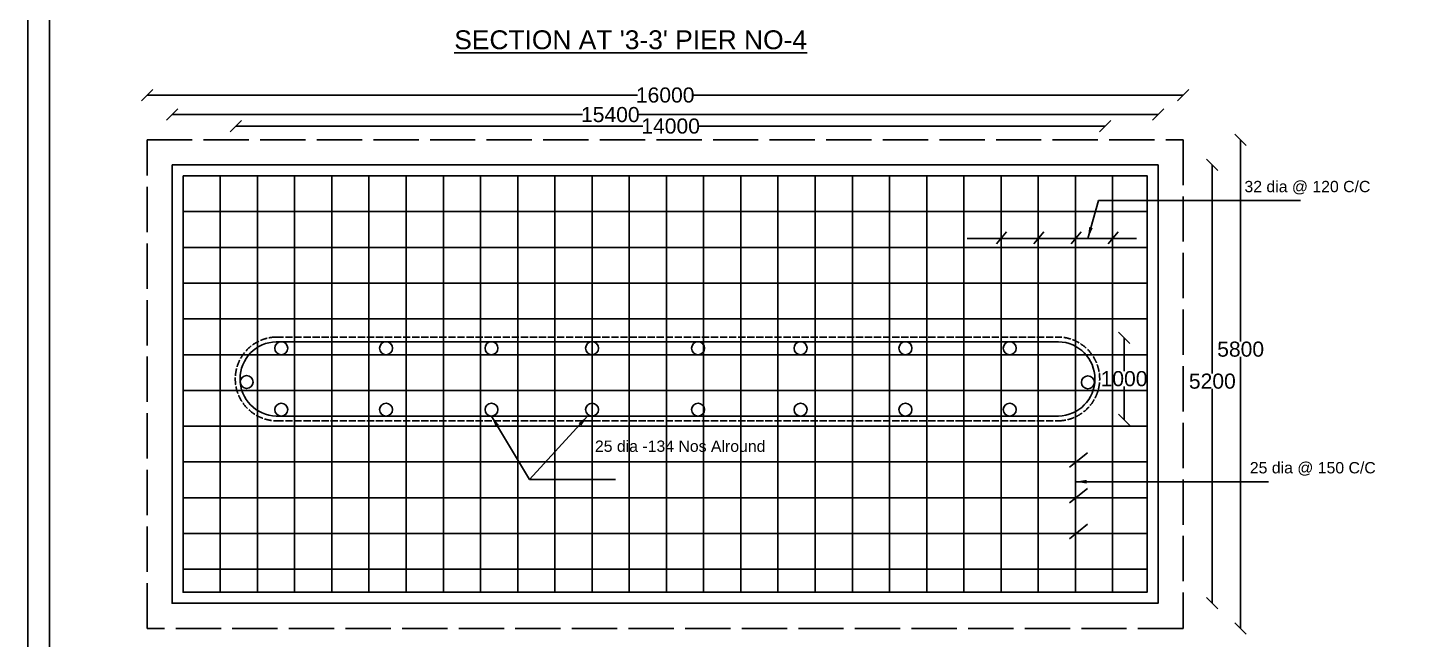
# Model space of a CAD drawing. Header units: millimetres. Extents: x 5124 to 3090300, y 2311 to 46023684.
# Drawn here: x 3033708 to 3052093, y 45999997 to 46008098 of the extents above; entities that cross this region are included whole.
import ezdxf

# ---------------------------------------------------------------- set-up
doc = ezdxf.new("R2010")
doc.units = ezdxf.units.MM
doc.header["$MEASUREMENT"] = 0
doc.linetypes.add('ACAD_ISO02W100', pattern=[15, 12, -3])
doc.layers.add('DIMENSION', color=7, linetype='Continuous')
doc.layers.add('DRAWING', color=7, linetype='Continuous')
doc.styles.get("Standard").update_dxf_attribs({"font": 'arial.ttf'})
doc.dimstyles.get("Standard").update_dxf_attribs({"dimtxt": 200, "dimasz": 150, "dimexe": 0.18, "dimexo": 0.0625, "dimgap": 0.09, "dimtad": 0, "dimtih": 1, "dimtoh": 1, "dimdec": 0, "dimzin": 0, "dimdsep": 46, "dimtxsty": 'Standard', "dimblk": 'OBLIQUE', "dimcen": 0.09, "dimse1": 1, "dimse2": 1, "dimadec": 0, "dimazin": 0, "dimtfac": 1, "dimtdec": 0, "dimtofl": 0, "dimtmove": 0, "dimatfit": 3, "dimfxl": 1, "dimtolj": 1, "dimtzin": 0, "dimarcsym": 1})

# ---------------------------------------------------------------- blocks, each defined once
blk = doc.blocks.new('_Oblique')
at = {"color": 0, "linetype": 'ByBlock', "lineweight": -2}
blk.add_line((-0.5, -0.5), (0.5, 0.5), dxfattribs=at)
blk = doc.blocks.new('*D72')
at = {"layer": 'Defpoints', "color": 0, "transparency": 16777216}
for p in [(3048686, 46006282), (3048686, 46000473), (3049404, 46000473)]:
    blk.add_point(p, dxfattribs=at)
at = {"layer": 'DIMENSION', "color": 0, "lineweight": -2, "transparency": 16777216}
for p, q in [((3049404, 46006282), (3049404, 46003517)), ((3049404, 46000473), (3049404, 46003313))]:
    blk.add_line(p, q, dxfattribs=at)
at = {"layer": 'DIMENSION', "color": 0, "lineweight": -2, "transparency": 16777216, "xscale": 150, "yscale": 150, "zscale": 150}
for p, rotation in [((3049404, 46006282), 90), ((3049404, 46000473), 270)]:
    blk.add_blockref('_Oblique', p, dxfattribs=dict(at, rotation=rotation))
at = {"layer": 'DIMENSION', "color": 0, "transparency": 16777216, "insert": (3049404, 46003415), "char_height": 200, "attachment_point": 5}
blk.add_mtext('\\A1;5200', dxfattribs=at)
blk = doc.blocks.new('*D73')
at = {"layer": 'Defpoints', "color": 0, "transparency": 16777216}
for p in [(3049018, 46006615), (3049018, 46000141), (3049779, 46000141)]:
    blk.add_point(p, dxfattribs=at)
at = {"layer": 'DIMENSION', "color": 0, "lineweight": -2, "transparency": 16777216}
for p, q in [((3049779, 46006615), (3049779, 46003941)), ((3049779, 46000141), (3049779, 46003737))]:
    blk.add_line(p, q, dxfattribs=at)
at = {"layer": 'DIMENSION', "color": 0, "lineweight": -2, "transparency": 16777216, "xscale": 150, "yscale": 150, "zscale": 150}
for p, rotation in [((3049779, 46006615), 90), ((3049779, 46000141), 270)]:
    blk.add_blockref('_Oblique', p, dxfattribs=dict(at, rotation=rotation))
at = {"layer": 'DIMENSION', "color": 0, "transparency": 16777216, "insert": (3049779, 46003839), "char_height": 200, "attachment_point": 5}
blk.add_mtext('\\A1;5800', dxfattribs=at)
blk = doc.blocks.new('*D74')
at = {"layer": 'Defpoints', "color": 0, "transparency": 16777216}
for p in [(3047985, 46006795), (3036466, 46006615), (3047985, 46006615)]:
    blk.add_point(p, dxfattribs=at)
at = {"layer": 'DIMENSION', "color": 0, "lineweight": -2, "transparency": 16777216}
for p, q in [((3036466, 46006795), (3041859, 46006795)), ((3047985, 46006795), (3042592, 46006795))]:
    blk.add_line(p, q, dxfattribs=at)
at = {"layer": 'DIMENSION', "color": 0, "lineweight": -2, "transparency": 16777216, "xscale": 150, "yscale": 150, "zscale": 150, "rotation": 180}
blk.add_blockref('_Oblique', (3036466, 46006795), dxfattribs=at)
at = {"layer": 'DIMENSION', "color": 0, "lineweight": -2, "transparency": 16777216, "xscale": 150, "yscale": 150, "zscale": 150}
blk.add_blockref('_Oblique', (3047985, 46006795), dxfattribs=at)
at = {"layer": 'DIMENSION', "color": 0, "transparency": 16777216, "insert": (3042226, 46006795), "char_height": 200, "attachment_point": 5}
blk.add_mtext('\\A1;14000', dxfattribs=at)
blk = doc.blocks.new('*D75')
at = {"layer": 'Defpoints', "color": 0, "transparency": 16777216}
for p in [(3048686, 46006947), (3035620, 46006282), (3048686, 46006282)]:
    blk.add_point(p, dxfattribs=at)
at = {"layer": 'DIMENSION', "color": 0, "lineweight": -2, "transparency": 16777216}
for p, q in [((3035620, 46006947), (3041060, 46006947)), ((3048686, 46006947), (3041793, 46006947))]:
    blk.add_line(p, q, dxfattribs=at)
at = {"layer": 'DIMENSION', "color": 0, "lineweight": -2, "transparency": 16777216, "xscale": 150, "yscale": 150, "zscale": 150, "rotation": 180}
blk.add_blockref('_Oblique', (3035620, 46006947), dxfattribs=at)
at = {"layer": 'DIMENSION', "color": 0, "lineweight": -2, "transparency": 16777216, "xscale": 150, "yscale": 150, "zscale": 150}
blk.add_blockref('_Oblique', (3048686, 46006947), dxfattribs=at)
at = {"layer": 'DIMENSION', "color": 0, "transparency": 16777216, "insert": (3041427, 46006947), "char_height": 200, "attachment_point": 5}
blk.add_mtext('\\A1;15400', dxfattribs=at)
blk = doc.blocks.new('*D76')
at = {"layer": 'Defpoints', "color": 0, "transparency": 16777216}
for p in [(3049018, 46007206), (3035288, 46006615), (3049018, 46006615)]:
    blk.add_point(p, dxfattribs=at)
at = {"layer": 'DIMENSION', "color": 0, "lineweight": -2, "transparency": 16777216}
for p, q in [((3035288, 46007206), (3041787, 46007206)), ((3049018, 46007206), (3042520, 46007206))]:
    blk.add_line(p, q, dxfattribs=at)
at = {"layer": 'DIMENSION', "color": 0, "lineweight": -2, "transparency": 16777216, "xscale": 150, "yscale": 150, "zscale": 150, "rotation": 180}
blk.add_blockref('_Oblique', (3035288, 46007206), dxfattribs=at)
at = {"layer": 'DIMENSION', "color": 0, "lineweight": -2, "transparency": 16777216, "xscale": 150, "yscale": 150, "zscale": 150}
blk.add_blockref('_Oblique', (3049018, 46007206), dxfattribs=at)
at = {"layer": 'DIMENSION', "color": 0, "transparency": 16777216, "insert": (3042154, 46007206), "char_height": 200, "attachment_point": 5}
blk.add_mtext('\\A1;16000', dxfattribs=at)
blk = doc.blocks.new('*D92')
at = {"layer": 'Defpoints', "color": 0, "transparency": 16777216}
for p in [(3047454, 46003992), (3047475, 46002903), (3048234, 46002903)]:
    blk.add_point(p, dxfattribs=at)
at = {"layer": 'DIMENSION', "color": 0, "lineweight": -2, "transparency": 16777216}
for p, q in [((3048234, 46003992), (3048234, 46003550)), ((3048234, 46002903), (3048234, 46003345))]:
    blk.add_line(p, q, dxfattribs=at)
at = {"layer": 'DIMENSION', "color": 0, "lineweight": -2, "transparency": 16777216, "xscale": 150, "yscale": 150, "zscale": 150}
for p, rotation in [((3048234, 46003992), 90), ((3048234, 46002903), 270)]:
    blk.add_blockref('_Oblique', p, dxfattribs=dict(at, rotation=rotation))
at = {"layer": 'DIMENSION', "color": 0, "transparency": 16777216, "insert": (3048234, 46003448), "char_height": 200, "attachment_point": 5}
blk.add_mtext('\\A1;1000', dxfattribs=at)

msp = doc.modelspace()

# ---------------------------------------------------------------- linework, layer by layer
at = {"layer": 'DIMENSION'}
for points in [[(3046154.9, 46005306.1), (3048397.1, 46005306.1)], [(3046678.5, 46005392.4), (3046546.3, 46005234.2)], [(3047171.2, 46005394), (3047038.9, 46005235.8)], [(3047663.9, 46005394), (3047531.6, 46005235.8)], [(3048156.6, 46005392.4), (3048024.3, 46005234.2)], [(3047748.9, 46002467.6), (3047509.6, 46002276.4)], [(3047748.9, 46001993.7), (3047509.6, 46001802.4)], [(3047748.9, 46001519.7), (3047509.6, 46001328.5)]]:
    msp.add_lwpolyline(points, dxfattribs=at)
for centre in [(3037066.9, 46003852.3), (3038455.8, 46003852.3), (3039852.3, 46003852.3), (3041185.5, 46003852.3), (3042589.8, 46003852.3), (3043947.7, 46003852.3), (3045337.9, 46003852.3), (3046719.6, 46003852.3), (3036607.9, 46003404.4), (3047755.2, 46003400.2), (3037066.9, 46003038.7), (3038455.8, 46003038.7), (3039852.3, 46003038.7), (3041185.5, 46003038.7), (3042589.8, 46003038.7), (3043947.7, 46003038.7), (3045337.9, 46003038.7), (3046719.6, 46003038.7)]:
    msp.add_circle(centre, 85.7, dxfattribs=at)
at = {"layer": 'DRAWING'}
for points in [[(3033707.6, 46023684.3), (3090299.6, 46023684.3), (3090299.6, 45984667.9), (3033707.6, 45984667.9)], [(3033996, 46023395.9), (3090011.2, 46023395.9), (3090011.2, 45984956.3), (3033996, 45984956.3)], [(3035620.3, 46006282.2), (3048686, 46006282.2), (3048686, 46000473), (3035620.3, 46000473)], [(3035765.9, 46006136.6), (3048540.3, 46006136.6), (3048540.3, 46000618.6), (3035765.9, 46000618.6)]]:
    msp.add_lwpolyline(points, close=True, dxfattribs=at)
at = {"layer": 'DRAWING', "linetype": 'ACAD_ISO02W100', "ltscale": 50}
msp.add_lwpolyline([(3035287.9, 46006614.6), (3049018.4, 46006614.6), (3049018.4, 46000140.6), (3035287.9, 46000140.6)], close=True, dxfattribs=at)
at = {"layer": 'DRAWING'}
for points in [[(3036258.6, 46006136.6), (3036258.6, 46000618.6)], [(3036751.3, 46006136.6), (3036751.3, 46000618.6)], [(3037243.9, 46006136.6), (3037243.9, 46000618.6)], [(3037736.6, 46006136.6), (3037736.6, 46000618.6)], [(3038229.3, 46006136.6), (3038229.3, 46000618.6)], [(3038722, 46006136.6), (3038722, 46000618.6)], [(3039214.7, 46006136.6), (3039214.7, 46000618.6)], [(3039707.4, 46006136.6), (3039707.4, 46000618.6)], [(3040200.1, 46006136.6), (3040200.1, 46000618.6)], [(3040692.8, 46006136.6), (3040692.8, 46000618.6)], [(3041185.5, 46006136.6), (3041185.5, 46000618.6)], [(3041678.1, 46006136.6), (3041678.1, 46000618.6)], [(3042170.8, 46006136.6), (3042170.8, 46000618.6)], [(3042663.5, 46006136.6), (3042663.5, 46000618.6)], [(3043156.2, 46006136.6), (3043156.2, 46000618.6)], [(3043648.9, 46006136.6), (3043648.9, 46000618.6)], [(3044141.6, 46006136.6), (3044141.6, 46000618.6)], [(3044634.3, 46006136.6), (3044634.3, 46000618.6)], [(3045127, 46006136.6), (3045127, 46000618.6)], [(3045619.7, 46006136.6), (3045619.7, 46000618.6)], [(3046112.4, 46006136.6), (3046112.4, 46000618.6)], [(3046605, 46006136.6), (3046605, 46000618.6)], [(3047097.7, 46006136.6), (3047097.7, 46000618.6)], [(3047590.4, 46006136.6), (3047590.4, 46000618.6)], [(3048083.1, 46006136.6), (3048083.1, 46000618.6)], [(3035765.9, 46005662.6), (3048540.3, 46005662.6)], [(3035765.9, 46005188.7), (3048540.3, 46005188.7)], [(3035765.9, 46004714.7), (3048540.3, 46004714.7)], [(3035765.9, 46004240.8), (3048540.3, 46004240.8)], [(3037000.8, 46003937.9), (3047364.5, 46003937.9)], [(3035765.9, 46003766.8), (3048540.3, 46003766.8)], [(3035765.9, 46003292.9), (3048540.3, 46003292.9)], [(3037000.8, 46002953.3), (3047364.5, 46002953.3)], [(3035765.9, 46002818.9), (3048540.3, 46002818.9)], [(3035765.9, 46002345), (3048540.3, 46002345)], [(3035765.9, 46001871), (3048540.3, 46001871)], [(3035765.9, 46001397.1), (3048540.3, 46001397.1)], [(3035765.9, 46000923.1), (3048540.3, 46000923.1)]]:
    msp.add_lwpolyline(points, dxfattribs=at)
at = {"layer": 'DRAWING', "linetype": 'ACAD_ISO02W100', "ltscale": 8}
for points in [[(3037000.8, 46004000.8), (3047364.5, 46004000.8)], [(3037000.8, 46002890.4), (3047364.5, 46002890.4)]]:
    msp.add_lwpolyline(points, dxfattribs=at)
for centre, radius, start, end in [((3037013, 46003445.6), 555.4, 91.42793, 268.57207), ((3047356.1, 46003445.6), 555.3, 270.98109, 89.01891)]:
    msp.add_arc(centre, radius, start, end, dxfattribs=at)
at = {"layer": 'DRAWING'}
for centre, radius, start, end in [((3037013, 46003445.6), 492.5, 91.42793, 268.57207), ((3047356.1, 46003445.6), 492.4, 270.98109, 89.01891)]:
    msp.add_arc(centre, radius, start, end, dxfattribs=at)

# ---------------------------------------------------------------- texts
at = {"layer": 'DIMENSION'}
for s, height, p in [("%%USECTION AT '3-3' PIER NO-4", 250, (3039359.4, 46007814.3)), ('32 dia @ 120 C/C', 150, (3049829.6, 46005919.8)), ('25 dia -134 Nos Alround', 150, (3041223, 46002479.5)), ('25 dia @ 150 C/C', 150, (3049901, 46002194.1))]:
    msp.add_text(s, height=height, dxfattribs=at).set_placement(p)

# ---------------------------------------------------------------- dimensions: what is measured, and where the dimension line sits
for base, p1, p2, text, picture, middle in [((3049018.4, 46007206.5), (3035287.9, 46006614.6), (3049018.4, 46006614.6), '16000', '*D76', (3042153.8, 46007206.5)), ((3048686, 46006946.5), (3035620.3, 46006282.2), (3048686, 46006282.2), '15400', '*D75', (3041426.6, 46006946.5))]:
    dim = msp.add_linear_dim(base=base, p1=p1, p2=p2, text=text, dimstyle='Standard', dxfattribs=at)
    dim.commit()
    dim.dimension.update_dxf_attribs({"geometry": picture, "text_midpoint": middle, "dimtype": 160})
dim = msp.add_linear_dim(base=(3047985.2, 46006794.7), p1=(3036466, 46006614.6), p2=(3047985.2, 46006614.6), text='14000', dimstyle='Standard', dxfattribs=at)
dim.commit()
dim.dimension.update_dxf_attribs({"geometry": '*D74', "text_midpoint": (3042225.6, 46006794.7)})
for base, p1, p2, text, picture, middle in [((3049779.1, 46000140.6), (3049018.4, 46006614.6), (3049018.4, 46000140.6), '5800', '*D73', (3049779.1, 46003838.9)), ((3049404.2, 46000473), (3048686, 46006282.2), (3048686, 46000473), '5200', '*D72', (3049404.2, 46003415))]:
    dim = msp.add_linear_dim(base=base, p1=p1, p2=p2, angle=90, text=text, dimstyle='Standard', dxfattribs=at)
    dim.commit()
    dim.dimension.update_dxf_attribs({"geometry": picture, "text_midpoint": middle, "dimtype": 160})
dim = msp.add_linear_dim(base=(3048233.7, 46002903.2), p1=(3047454.4, 46003992.1), p2=(3047475.3, 46002903.2), angle=90, text='1000', dimstyle='Standard', dxfattribs=at)
dim.commit()
dim.dimension.update_dxf_attribs({"geometry": '*D92', "text_midpoint": (3048233.7, 46003447.7)})

# ---------------------------------------------------------------- leaders
for points in [[(3047755.5, 46005306.1), (3047895.2, 46005810.4), (3050574, 46005810.4)], [(3039852.3, 46002953.1), (3040357.9, 46002111.8), (3041497.2, 46002111.8)], [(3041125.7, 46002953.3), (3040357.9, 46002111.8)], [(3047590.4, 46002083.9), (3050148.2, 46002083.9)]]:
    msp.add_leader(points, dimstyle='Standard', override={"dimgap": 0.09, "dimtad": 0}, dxfattribs=at)

doc.saveas('drawing.dxf')
